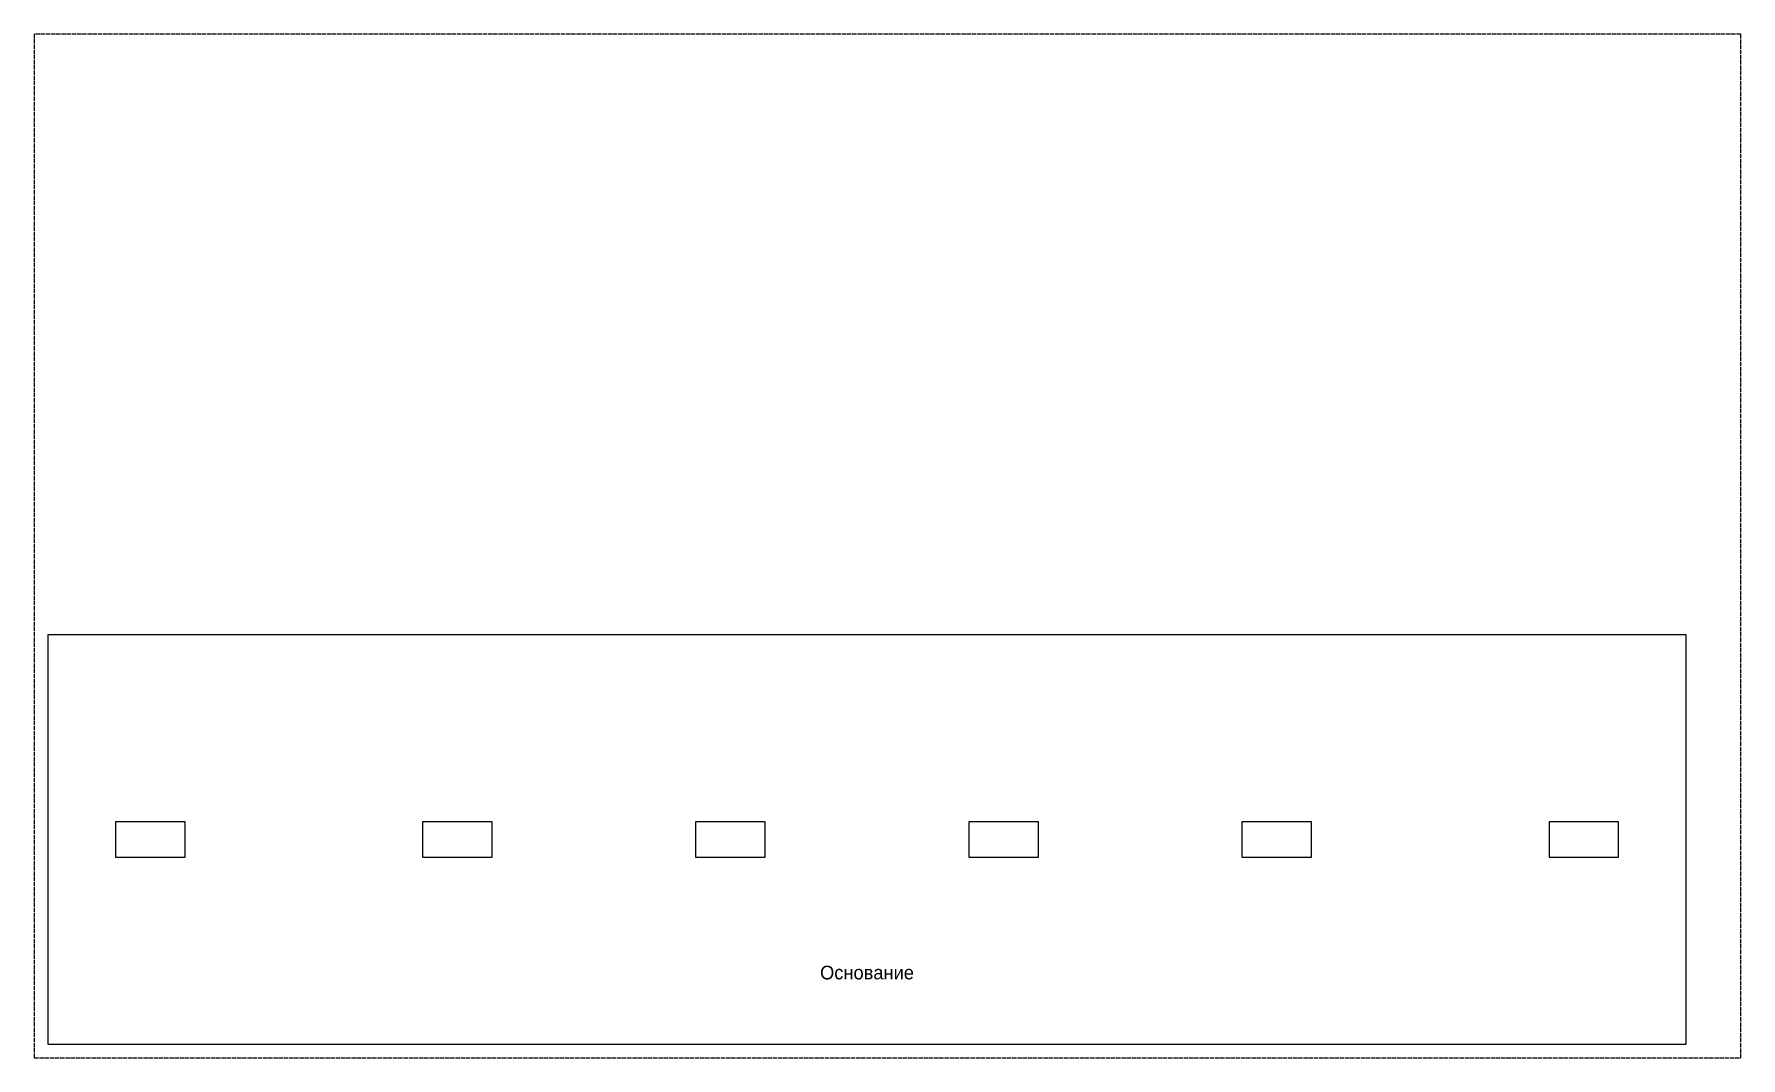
# Model space of a CAD drawing. Header units: millimetres. Extents: x 0 to 500, y 0 to 300.
import ezdxf
from ezdxf.enums import TextEntityAlignment as Align

# ---------------------------------------------------------------- set-up
doc = ezdxf.new("R2010")
doc.units = ezdxf.units.MM
doc.linetypes.add('DASHED', pattern=[1.524, 1.27, -0.254])
for name, color, linetype in [('CUT', 1, 'Continuous'), ('ENGRAVE', 5, 'Continuous'), ('FIELD_500x300', 8, 'DASHED')]:
    doc.layers.add(name, color=color, linetype=linetype)

msp = doc.modelspace()

# ---------------------------------------------------------------- linework, layer by layer
at = {"layer": 'CUT'}
for points in [[(4, 4), (484, 4), (484, 124), (4, 124)], [(23.8, 58.8), (44.2, 58.8), (44.2, 69.2), (23.8, 69.2)], [(113.8, 58.8), (134.2, 58.8), (134.2, 69.2), (113.8, 69.2)], [(193.8, 58.8), (214.2, 58.8), (214.2, 69.2), (193.8, 69.2)], [(273.8, 58.8), (294.2, 58.8), (294.2, 69.2), (273.8, 69.2)], [(353.8, 58.8), (374.2, 58.8), (374.2, 69.2), (353.8, 69.2)], [(443.8, 58.8), (464.2, 58.8), (464.2, 69.2), (443.8, 69.2)]]:
    msp.add_lwpolyline(points, close=True, dxfattribs=at)
at = {"layer": 'FIELD_500x300'}
msp.add_lwpolyline([(0, 0), (500, 0), (500, 300), (0, 300)], close=True, dxfattribs=at)

# ---------------------------------------------------------------- texts
at = {"layer": 'ENGRAVE'}
msp.add_text('Основание', height=4, dxfattribs=at).set_placement((244, 25), align=Align.MIDDLE_CENTER)

doc.saveas('drawing.dxf')
